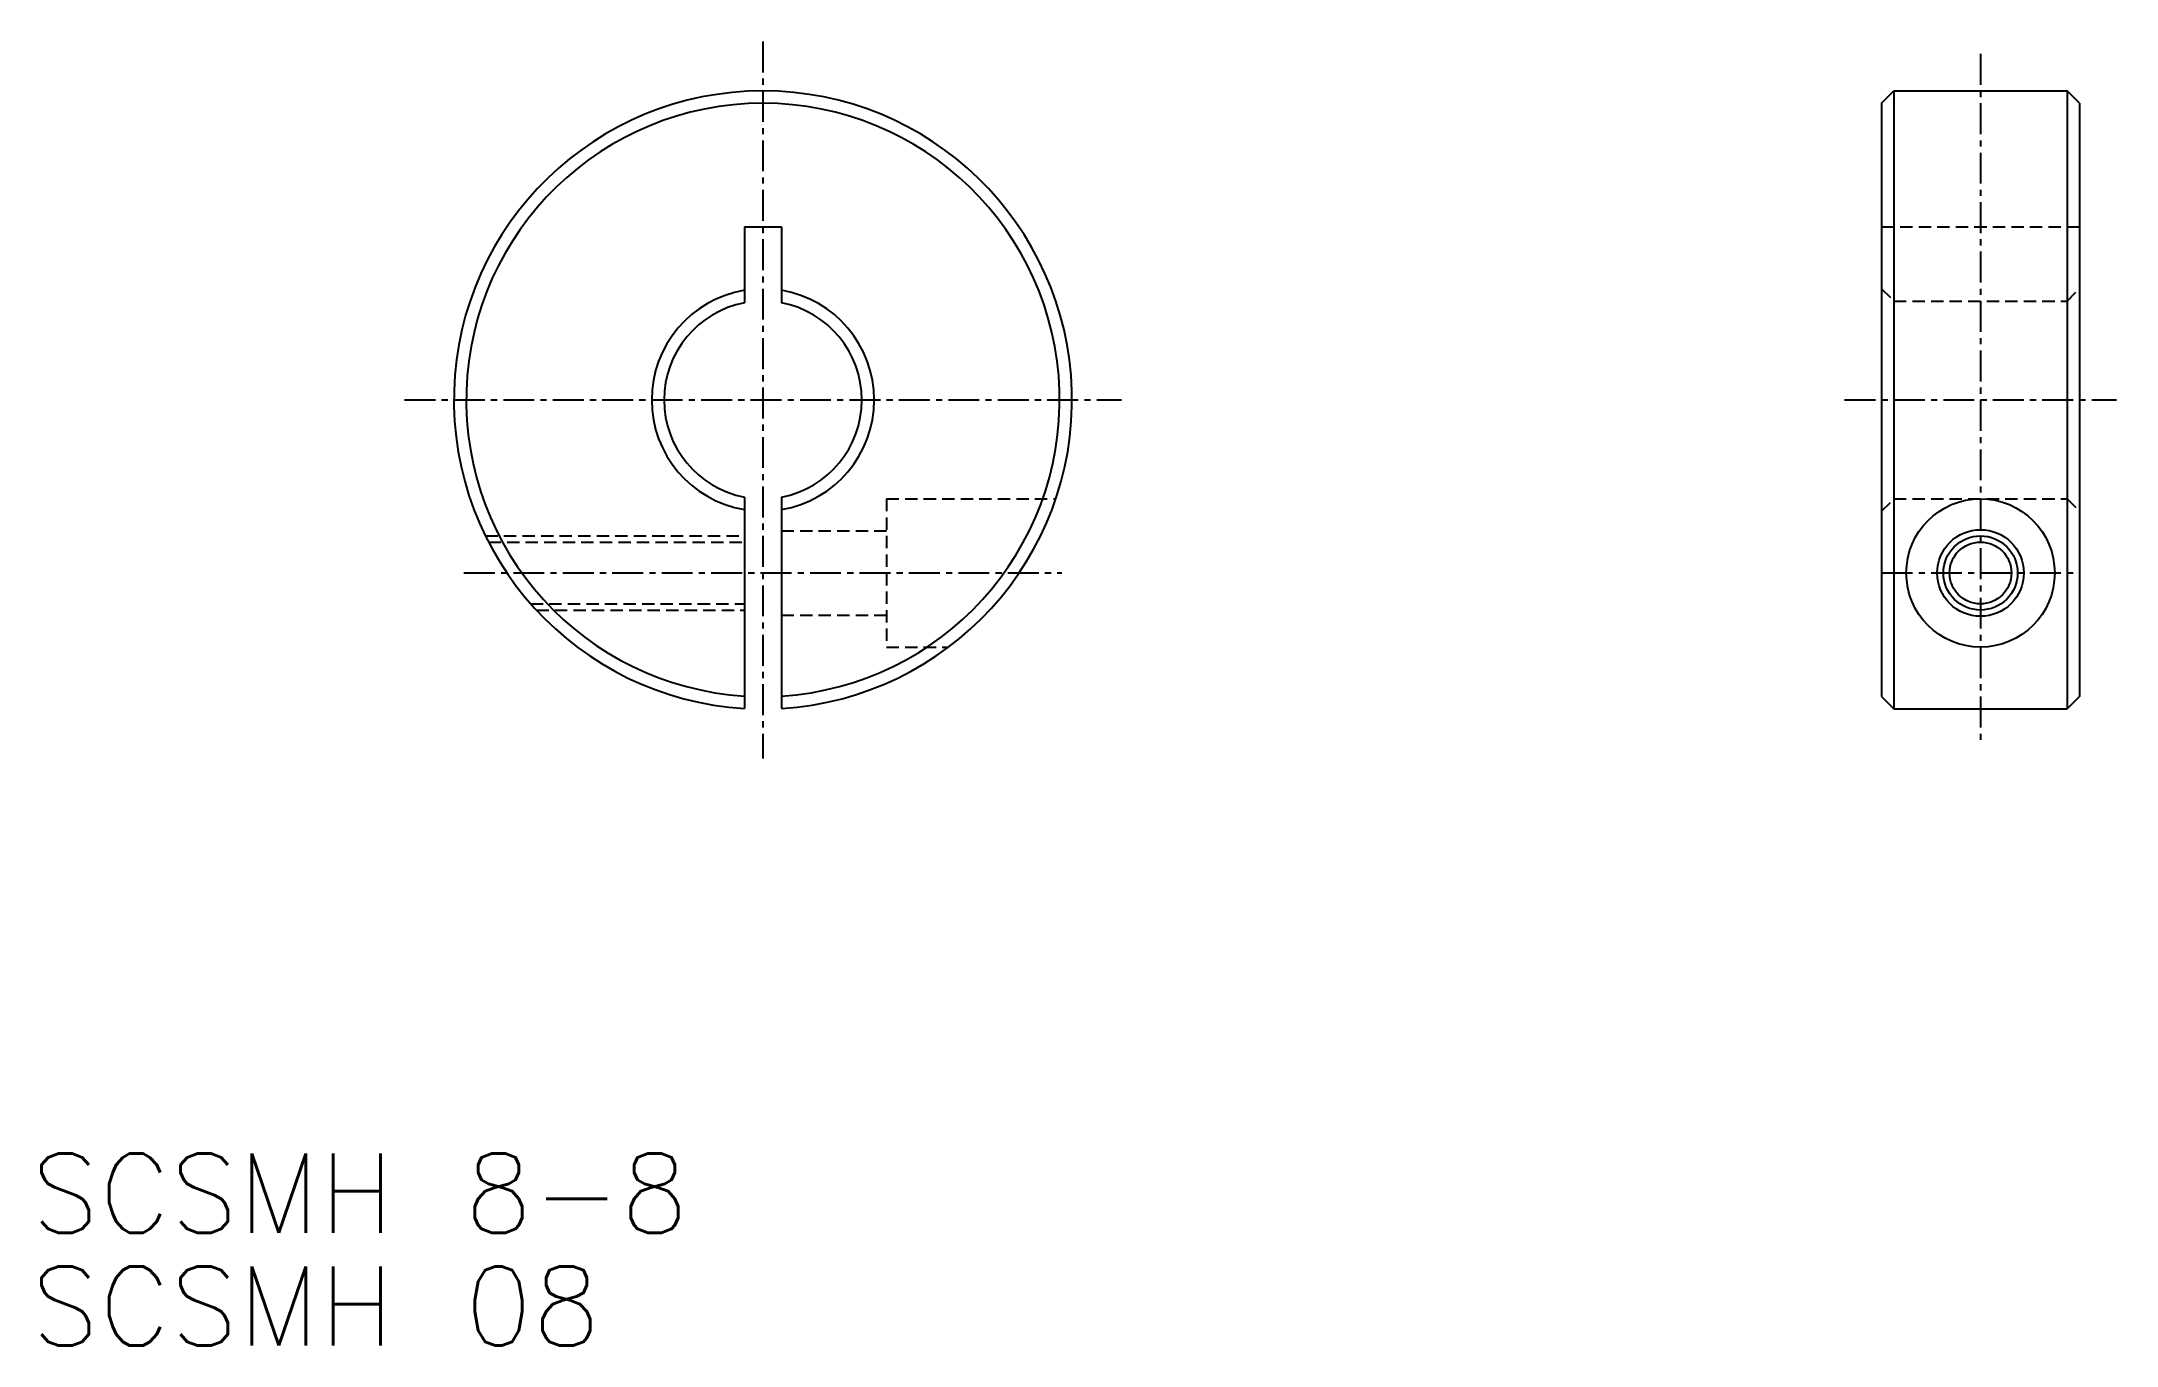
# Model space of a CAD drawing. Extents: x 49.6 to 133.5, y -5.9 to 46.8.
import ezdxf

# ---------------------------------------------------------------- set-up
doc = ezdxf.new("R2010")
doc.units = 0
doc.linetypes.add('CENTER', pattern=[2, 1.25, -0.25, 0.25, -0.25])
doc.linetypes.add('DASHED', pattern=[0.75, 0.5, -0.25])
doc.layers.get('0').update_dxf_attribs({"linetype": 'CONTINUOUS'})
doc.layers.add('CENTER', color=1, linetype='CENTER')
doc.styles.get("Standard").update_dxf_attribs({"font": 'txt.shx', "bigfont": 'bigfont.shx'})

msp = doc.modelspace()

# ---------------------------------------------------------------- linework, layer by layer
at = {"color": 7, "linetype": 'CONTINUOUS'}
for p, q in [((124.048, 44.309), (124.548, 44.809)), ((124.548, 44.809), (124.548, 19.809)), ((124.548, 44.809), (131.548, 44.809)), ((131.548, 44.809), (131.548, 19.809)), ((132.048, 44.309), (131.548, 44.809)), ((124.048, 44.309), (124.048, 20.309)), ((132.048, 44.309), (132.048, 20.309)), ((78.054, 39.309), (78.054, 36.238)), ((78.054, 39.309), (79.554, 39.309)), ((79.554, 39.309), (79.554, 36.238)), ((78.054, 28.38), (78.054, 19.831)), ((79.554, 28.38), (79.554, 19.831)), ((124.048, 20.309), (124.548, 19.809)), ((132.048, 20.309), (131.548, 19.809)), ((124.548, 19.809), (131.548, 19.809))]:
    msp.add_line(p, q, dxfattribs=at)
at = {"color": 3, "linetype": 'DASHED'}
for p, q in [((124.048, 39.309), (132.048, 39.309)), ((124.048, 36.809), (124.548, 36.309)), ((124.548, 36.309), (131.548, 36.309)), ((131.548, 36.309), (132.048, 36.809)), ((83.804, 28.309), (83.804, 22.309)), ((83.804, 28.309), (90.646, 28.309)), ((124.048, 27.809), (124.548, 28.309)), ((124.548, 28.309), (131.548, 28.309)), ((131.548, 28.309), (132.048, 27.809)), ((79.554, 27.009), (83.804, 27.009)), ((67.579, 26.809), (78.054, 26.809)), ((67.705, 26.559), (78.054, 26.559)), ((69.413, 24.059), (78.054, 24.059)), ((69.638, 23.809), (78.054, 23.809)), ((79.554, 23.609), (83.804, 23.609)), ((83.804, 22.309), (86.304, 22.309))]:
    msp.add_line(p, q, dxfattribs=at)
for p, q in [((125.798, 19.809), (125.798, 19.809)), ((128.048, 19.809), (128.048, 19.809))]:
    msp.add_line(p, q)
at = {"color": 7, "linetype": 'CONTINUOUS'}
for radius in [3, 1.75, 1.25]:
    msp.add_circle((128.048, 25.309), radius, dxfattribs=at)
at = {"color": 3, "linetype": 'CONTINUOUS'}
msp.add_circle((128.048, 25.309), 1.5, dxfattribs=at)
at = {"color": 7, "linetype": 'CONTINUOUS'}
for radius, start, end in [(12.5, 273.43981, 266.56019), (12, 273.58332, 266.41668), (4.5, 99.59407, 260.40593), (4, 100.80692, 259.19308), (4.5, 279.59407, 80.40593), (4, 280.80692, 79.19308)]:
    msp.add_arc((78.804, 32.309), radius, start, end, dxfattribs=at)
at = {"layer": 'CENTER', "color": 1, "linetype": 'CENTER'}
for p, q in [((78.804, 46.809), (78.804, 17.809)), ((128.048, 46.309), (128.048, 18.309)), ((64.304, 32.309), (93.304, 32.309)), ((122.548, 32.309), (133.548, 32.309)), ((66.71, 25.309), (90.897, 25.309)), ((124.048, 25.309), (132.048, 25.309))]:
    msp.add_line(p, q, dxfattribs=at)

# ---------------------------------------------------------------- texts
for s, p in [('SCSMH 8-8', (49.213, -1.379)), ('SCSMH 08', (49.213, -5.941))]:
    msp.add_text(s, height=3.2).set_placement(p)

doc.saveas('drawing.dxf')
